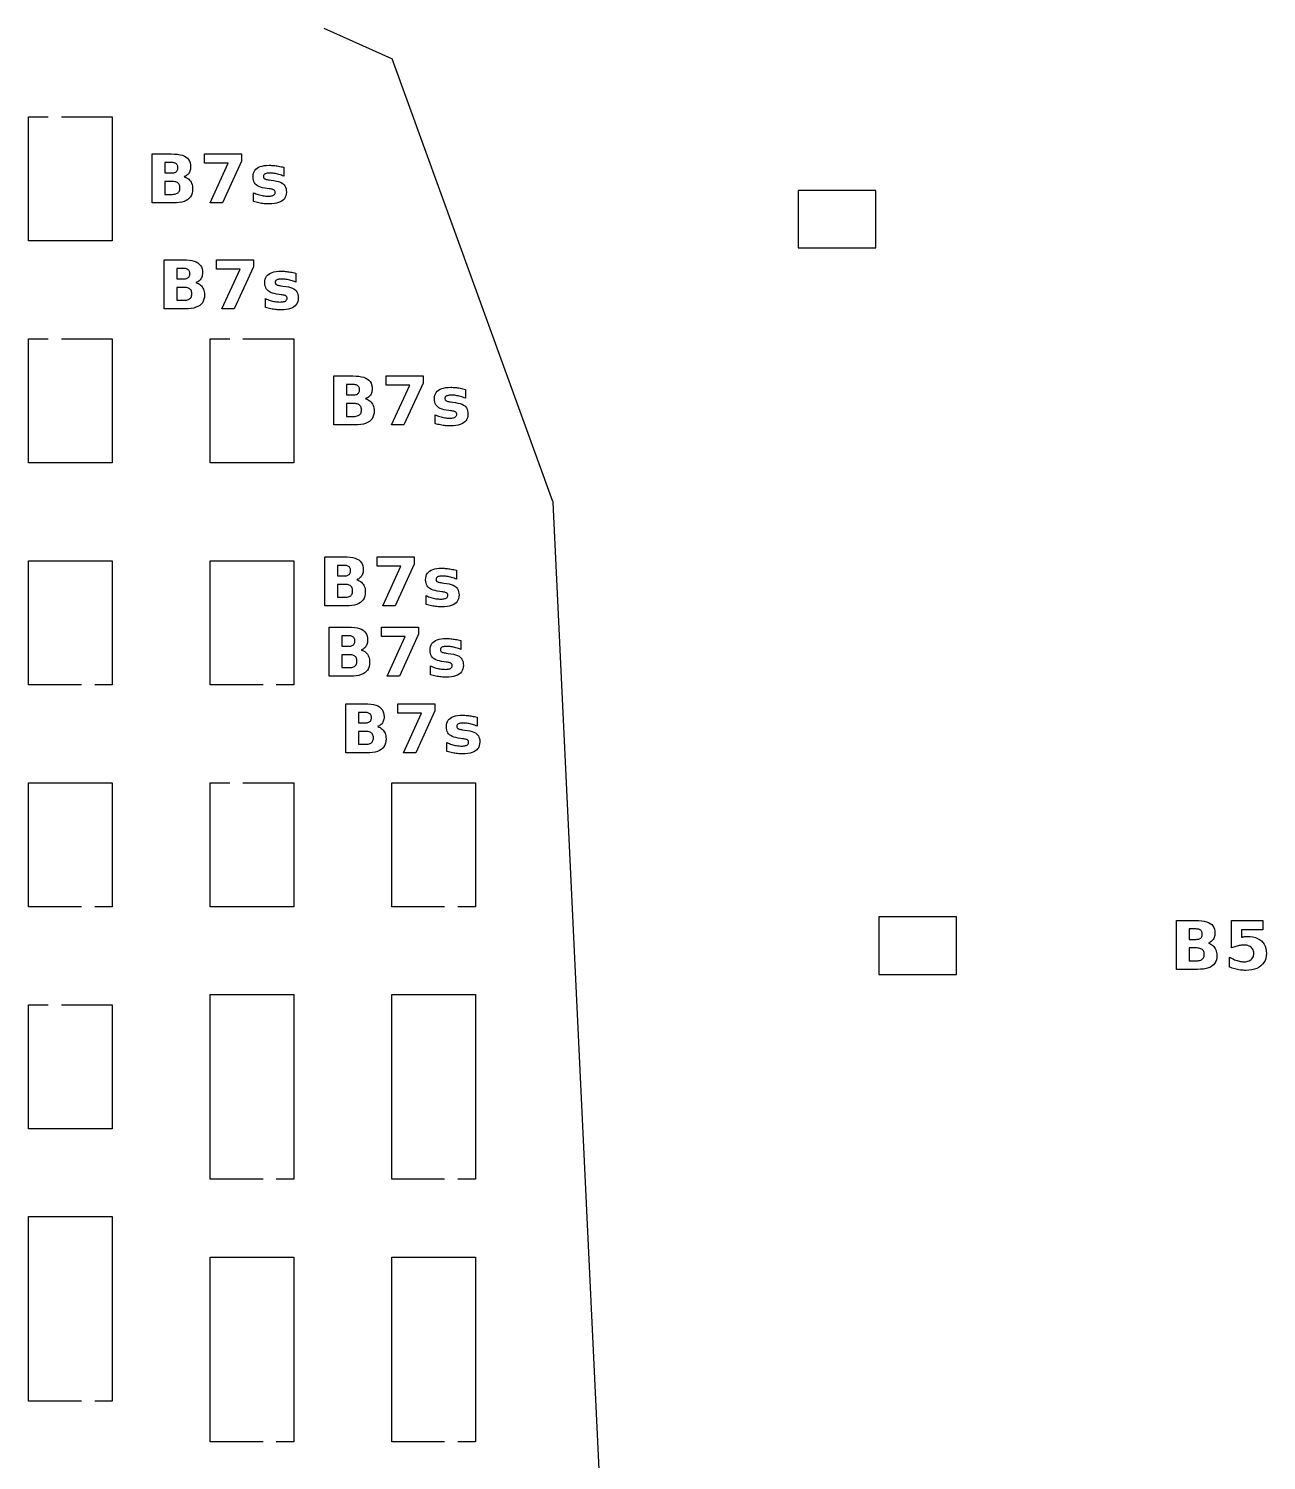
# Model space of a CAD drawing. Header units: millimetres. Extents: x 9 to 297, y 5 to 291.
# Drawn here: x 8.9 to 70.3, y 138.5 to 209.4 of the extents above; entities that cross this region are included whole.
import ezdxf

# ---------------------------------------------------------------- set-up
doc = ezdxf.new("R2010")
doc.units = ezdxf.units.MM
doc.layers.add('CUT', color=1, linetype='CONTINUOUS')
doc.layers.add('ENGRAVE', color=5, linetype='CONTINUOUS')

msp = doc.modelspace()

# ---------------------------------------------------------------- linework, layer by layer
at = {"layer": 'CUT', "color": 1}
for points in [[(38.9121, 102.2686), (34.9267, 185.962), (34.9245, 185.9848), (34.9177, 186.0068), (26.9413, 207.9419), (26.9403, 207.9443), (26.938, 207.9455), (23.5797, 209.4381)], [(10.55, 205.075), (13.075, 205.075), (13.075, 198.925), (8.925, 198.925), (8.925, 205.075), (9.9, 205.075)], [(10.55, 194.075), (13.075, 194.075), (13.075, 187.925), (8.925, 187.925), (8.925, 194.075), (9.9, 194.075)], [(19.55, 194.075), (22.075, 194.075), (22.075, 187.925), (17.925, 187.925), (17.925, 194.075), (18.9, 194.075)], [(11.55, 176.925), (8.925, 176.925), (8.925, 183.075), (13.075, 183.075), (13.075, 176.925), (12.2, 176.925)], [(20.55, 176.925), (17.925, 176.925), (17.925, 183.075), (22.075, 183.075), (22.075, 176.925), (21.2, 176.925)], [(11.55, 165.925), (8.925, 165.925), (8.925, 172.075), (13.075, 172.075), (13.075, 165.925), (12.2, 165.925)], [(19.55, 172.075), (22.075, 172.075), (22.075, 165.925), (17.925, 165.925), (17.925, 172.075), (18.9, 172.075)], [(29.55, 165.925), (26.925, 165.925), (26.925, 172.075), (31.075, 172.075), (31.075, 165.925), (30.2, 165.925)], [(10.55, 161.075), (13.075, 161.075), (13.075, 154.925), (8.925, 154.925), (8.925, 161.075), (9.9, 161.075)], [(20.55, 152.425), (17.925, 152.425), (17.925, 161.575), (22.075, 161.575), (22.075, 152.425), (21.2, 152.425)], [(29.55, 152.425), (26.925, 152.425), (26.925, 161.575), (31.075, 161.575), (31.075, 152.425), (30.2, 152.425)], [(11.55, 141.425), (8.925, 141.425), (8.925, 150.575), (13.075, 150.575), (13.075, 141.425), (12.2, 141.425)], [(20.55, 139.425), (17.925, 139.425), (17.925, 148.575), (22.075, 148.575), (22.075, 139.425), (21.2, 139.425)], [(29.55, 139.425), (26.925, 139.425), (26.925, 148.575), (31.075, 148.575), (31.075, 139.425), (30.2, 139.425)]]:
    msp.add_lwpolyline(points, dxfattribs=at)
for points in [[(50.925, 198.575), (50.925, 201.425), (47.075, 201.425), (47.075, 198.575), (50.925, 198.575)], [(54.925, 162.575), (54.925, 165.425), (51.075, 165.425), (51.075, 162.575), (54.925, 162.575)]]:
    msp.add_lwpolyline(points, close=True, dxfattribs=at)
at = {"layer": 'ENGRAVE', "color": 5}
for points in [[(16.8617, 201.9782), (16.9062, 201.9339), (16.9456, 201.884), (16.9795, 201.8294), (17.0071, 201.7708), (17.0286, 201.7082), (17.044, 201.6417), (17.0532, 201.5711), (17.0563, 201.4966), (17.0497, 201.3844), (17.0299, 201.2821), (16.9969, 201.1898), (16.9507, 201.1074), (16.8913, 201.035), (16.8187, 200.9725), (16.7326, 200.9198), (16.6328, 200.8767), (16.5192, 200.8431), (16.3919, 200.8192), (16.2508, 200.8048), (16.096, 200.8), (15.056, 200.8), (15.056, 203.23), (15.9967, 203.23), (16.1577, 203.2258), (16.3032, 203.213), (16.4331, 203.1918), (16.5476, 203.162), (16.6465, 203.1238), (16.73, 203.077), (16.7994, 203.0209), (16.8561, 202.9546), (16.9003, 202.878), (16.9318, 202.7913), (16.9507, 202.6943), (16.957, 202.5871), (16.9547, 202.5294), (16.9478, 202.4747), (16.9363, 202.4229), (16.9201, 202.3741), (16.8994, 202.3282), (16.874, 202.2852), (16.8443, 202.2455), (16.8104, 202.2093), (16.7723, 202.1767), (16.7301, 202.1477), (16.6837, 202.1223), (16.6331, 202.1005), (16.6979, 202.0782), (16.7576, 202.0504), (16.8122, 202.017), (16.8617, 201.9782)], [(19.4781, 202.8768), (18.5308, 200.8), (17.9204, 200.8), (18.8173, 202.7694), (17.647, 202.7694), (17.647, 203.23), (19.4781, 203.23), (19.4781, 202.8768)], [(16.1595, 202.3055), (16.195, 202.3182), (16.2264, 202.3345), (16.2539, 202.3544), (16.2773, 202.3778), (16.2964, 202.4046), (16.3113, 202.4349), (16.3219, 202.4687), (16.3283, 202.5058), (16.3304, 202.5464), (16.3283, 202.5865), (16.3219, 202.6234), (16.3113, 202.6569), (16.2964, 202.6871), (16.2773, 202.714), (16.2539, 202.7377), (16.2264, 202.7578), (16.195, 202.7743), (16.1595, 202.7871), (16.1201, 202.7963), (16.0767, 202.8017), (16.0293, 202.8036), (15.6826, 202.8036), (15.6826, 202.2893), (16.0293, 202.2893), (16.0767, 202.2911), (16.1201, 202.2965), (16.1595, 202.3055)], [(21.5808, 202.1232), (21.5188, 202.1482), (21.4575, 202.171), (21.3969, 202.1916), (21.337, 202.21), (21.2779, 202.2263), (21.2195, 202.2404), (21.162, 202.2524), (21.1055, 202.2621), (21.0502, 202.2697), (20.9959, 202.2752), (20.9428, 202.2784), (20.8907, 202.2795), (20.8377, 202.2783), (20.7895, 202.2749), (20.746, 202.2691), (20.7073, 202.261), (20.6733, 202.2507), (20.6441, 202.238), (20.6195, 202.2229), (20.5993, 202.2053), (20.5837, 202.1853), (20.5725, 202.1628), (20.5658, 202.1377), (20.5635, 202.1102), (20.5652, 202.0878), (20.5703, 202.0672), (20.5788, 202.0484), (20.5907, 202.0314), (20.6059, 202.0162), (20.6246, 202.0028), (20.6476, 201.9909), (20.676, 201.98), (20.7098, 201.9702), (20.749, 201.9616), (20.7936, 201.954), (20.8435, 201.9475), (20.946, 201.9328), (21.0871, 201.9118), (21.2119, 201.8867), (21.3204, 201.8575), (21.4126, 201.8243), (21.4886, 201.787), (21.5482, 201.7456), (21.5955, 201.6981), (21.6341, 201.6424), (21.6642, 201.5784), (21.6857, 201.5062), (21.6986, 201.4258), (21.7029, 201.3371), (21.6969, 201.244), (21.679, 201.159), (21.6492, 201.082), (21.6074, 201.013), (21.5537, 200.9521), (21.488, 200.8993), (21.4105, 200.8545), (21.3213, 200.8179), (21.2203, 200.7894), (21.1075, 200.7691), (20.983, 200.7569), (20.8467, 200.7528), (20.7862, 200.7536), (20.7249, 200.756), (20.663, 200.7599), (20.6004, 200.7655), (20.5372, 200.7726), (20.4732, 200.7813), (20.4086, 200.7916), (20.3435, 200.8034), (20.2777, 200.8169), (20.2113, 200.8319), (20.1444, 200.8485), (20.0769, 200.8667), (20.0769, 201.3094), (20.1352, 201.2824), (20.194, 201.2577), (20.2533, 201.2354), (20.3131, 201.2154), (20.3734, 201.1978), (20.4341, 201.1825), (20.4953, 201.1696), (20.5569, 201.159), (20.6187, 201.1507), (20.6808, 201.1449), (20.7433, 201.1413), (20.8061, 201.1402), (20.8607, 201.1415), (20.9106, 201.1454), (20.9558, 201.152), (20.9963, 201.1611), (21.0321, 201.1729), (21.0632, 201.1874), (21.0896, 201.2044), (21.1111, 201.2239), (21.1279, 201.246), (21.1399, 201.2706), (21.1471, 201.2977), (21.1495, 201.3273), (21.1478, 201.3523), (21.1429, 201.375), (21.1346, 201.3955), (21.1231, 201.4138), (21.1082, 201.4299), (21.0901, 201.4437), (21.067, 201.456), (21.0374, 201.4673), (21.0012, 201.4777), (20.9584, 201.4871), (20.9091, 201.4956), (20.8533, 201.5031), (20.7507, 201.5161), (20.6275, 201.5347), (20.5172, 201.5579), (20.4199, 201.5857), (20.3355, 201.6181), (20.264, 201.6552), (20.2055, 201.6968), (20.1577, 201.7446), (20.1187, 201.7999), (20.0883, 201.8628), (20.0666, 201.9334), (20.0536, 202.0115), (20.0492, 202.0972), (20.0547, 202.1896), (20.0713, 202.2737), (20.0989, 202.3495), (20.1375, 202.4169), (20.1871, 202.4761), (20.2478, 202.5269), (20.3199, 202.5697), (20.4037, 202.6047), (20.4993, 202.6319), (20.6066, 202.6513), (20.7257, 202.663), (20.8565, 202.6669), (20.9107, 202.6662), (20.9657, 202.6641), (21.0217, 202.6608), (21.0786, 202.656), (21.1364, 202.6499), (21.1951, 202.6424), (21.255, 202.6335), (21.3168, 202.6231), (21.3802, 202.6111), (21.4453, 202.5976), (21.5122, 202.5825), (21.5808, 202.566), (21.5808, 202.1232)], [(16.2606, 201.2619), (16.3001, 201.2818), (16.3345, 201.3062), (16.3636, 201.335), (16.3874, 201.3684), (16.4059, 201.4063), (16.4191, 201.4487), (16.427, 201.4956), (16.4297, 201.5471), (16.4271, 201.5975), (16.4192, 201.6436), (16.4061, 201.6852), (16.3877, 201.7225), (16.3641, 201.7554), (16.3353, 201.7839), (16.3012, 201.808), (16.2617, 201.8277), (16.2169, 201.8431), (16.1667, 201.8541), (16.1113, 201.8606), (16.0505, 201.8628), (15.6826, 201.8628), (15.6826, 201.2264), (16.0505, 201.2264), (16.1108, 201.2286), (16.1659, 201.2353), (16.2159, 201.2464), (16.2606, 201.2619)], [(17.4507, 196.7312), (17.4952, 196.6868), (17.5346, 196.6369), (17.5685, 196.5823), (17.5961, 196.5237), (17.6176, 196.4612), (17.633, 196.3946), (17.6422, 196.3241), (17.6453, 196.2496), (17.6387, 196.1373), (17.6189, 196.0351), (17.5859, 195.9428), (17.5397, 195.8604), (17.4803, 195.788), (17.4077, 195.7255), (17.3216, 195.6728), (17.2218, 195.6296), (17.1082, 195.5961), (16.9809, 195.5721), (16.8398, 195.5577), (16.685, 195.5529), (15.645, 195.5529), (15.645, 197.983), (16.5857, 197.983), (16.7467, 197.9787), (16.8922, 197.966), (17.0221, 197.9447), (17.1366, 197.915), (17.2355, 197.8767), (17.319, 197.83), (17.3884, 197.7739), (17.4451, 197.7075), (17.4893, 197.631), (17.5208, 197.5442), (17.5397, 197.4473), (17.546, 197.3401), (17.5437, 197.2824), (17.5368, 197.2277), (17.5253, 197.1759), (17.5091, 197.127), (17.4884, 197.0811), (17.463, 197.0381), (17.4333, 196.9984), (17.3994, 196.9623), (17.3613, 196.9297), (17.3191, 196.9007), (17.2727, 196.8753), (17.2221, 196.8534), (17.2869, 196.8311), (17.3466, 196.8033), (17.4012, 196.77), (17.4507, 196.7312)], [(20.0671, 197.6298), (19.1198, 195.5529), (18.5094, 195.5529), (19.4063, 197.5224), (18.236, 197.5224), (18.236, 197.983), (20.0671, 197.983), (20.0671, 197.6298)], [(16.7485, 197.0585), (16.784, 197.0711), (16.8154, 197.0874), (16.8429, 197.1073), (16.8663, 197.1307), (16.8854, 197.1576), (16.9003, 197.1879), (16.9109, 197.2216), (16.9173, 197.2588), (16.9194, 197.2994), (16.9173, 197.3395), (16.9109, 197.3763), (16.9003, 197.4098), (16.8854, 197.4401), (16.8663, 197.467), (16.8429, 197.4906), (16.8154, 197.5108), (16.784, 197.5272), (16.7485, 197.5401), (16.7091, 197.5492), (16.6657, 197.5547), (16.6183, 197.5565), (16.2716, 197.5565), (16.2716, 197.0422), (16.6183, 197.0422), (16.6657, 197.044), (16.7091, 197.0494), (16.7485, 197.0585)], [(22.1698, 196.8762), (22.1078, 196.9011), (22.0465, 196.9239), (21.9859, 196.9446), (21.926, 196.963), (21.8669, 196.9793), (21.8085, 196.9934), (21.751, 197.0053), (21.6945, 197.0151), (21.6392, 197.0227), (21.5849, 197.0281), (21.5318, 197.0314), (21.4797, 197.0324), (21.4267, 197.0313), (21.3785, 197.0278), (21.335, 197.0221), (21.2963, 197.014), (21.2623, 197.0036), (21.2331, 196.9909), (21.2085, 196.9759), (21.1884, 196.9583), (21.1727, 196.9382), (21.1615, 196.9157), (21.1548, 196.8907), (21.1525, 196.8632), (21.1542, 196.8407), (21.1593, 196.8201), (21.1678, 196.8013), (21.1797, 196.7843), (21.1949, 196.7691), (21.2136, 196.7557), (21.2366, 196.7438), (21.265, 196.733), (21.2988, 196.7232), (21.338, 196.7145), (21.3826, 196.7069), (21.4325, 196.7004), (21.535, 196.6858), (21.6761, 196.6647), (21.8009, 196.6396), (21.9094, 196.6105), (22.0016, 196.5773), (22.0776, 196.54), (22.1372, 196.4986), (22.1845, 196.4511), (22.2231, 196.3953), (22.2532, 196.3314), (22.2747, 196.2591), (22.2876, 196.1787), (22.2919, 196.0901), (22.2859, 195.997), (22.268, 195.9119), (22.2382, 195.8349), (22.1964, 195.766), (22.1427, 195.7051), (22.077, 195.6522), (21.9995, 195.6075), (21.9103, 195.5709), (21.8093, 195.5424), (21.6965, 195.522), (21.572, 195.5098), (21.4357, 195.5057), (21.3752, 195.5065), (21.3139, 195.5089), (21.252, 195.5129), (21.1894, 195.5184), (21.1262, 195.5255), (21.0622, 195.5342), (20.9976, 195.5445), (20.9325, 195.5564), (20.8667, 195.5698), (20.8003, 195.5849), (20.7334, 195.6015), (20.6659, 195.6197), (20.6659, 196.0624), (20.7242, 196.0354), (20.783, 196.0107), (20.8423, 195.9883), (20.9021, 195.9683), (20.9624, 195.9507), (21.0231, 195.9354), (21.0843, 195.9225), (21.1459, 195.9119), (21.2077, 195.9037), (21.2698, 195.8978), (21.3323, 195.8943), (21.3951, 195.8931), (21.4497, 195.8944), (21.4996, 195.8984), (21.5448, 195.9049), (21.5853, 195.9141), (21.6211, 195.9259), (21.6522, 195.9403), (21.6786, 195.9573), (21.7001, 195.9768), (21.7169, 195.9989), (21.7289, 196.0235), (21.7361, 196.0506), (21.7385, 196.0803), (21.7368, 196.1052), (21.7319, 196.1279), (21.7236, 196.1484), (21.7121, 196.1667), (21.6972, 196.1828), (21.6791, 196.1967), (21.656, 196.2089), (21.6264, 196.2203), (21.5902, 196.2306), (21.5474, 196.2401), (21.4981, 196.2485), (21.4423, 196.2561), (21.3397, 196.2691), (21.2165, 196.2877), (21.1062, 196.3109), (21.0089, 196.3387), (20.9245, 196.3711), (20.853, 196.4081), (20.7945, 196.4498), (20.7467, 196.4975), (20.7077, 196.5528), (20.6773, 196.6158), (20.6556, 196.6863), (20.6426, 196.7644), (20.6382, 196.8501), (20.6437, 196.9426), (20.6603, 197.0267), (20.6879, 197.1024), (20.7265, 197.1699), (20.7761, 197.229), (20.8368, 197.2798), (20.9089, 197.3226), (20.9927, 197.3576), (21.0883, 197.3848), (21.1956, 197.4043), (21.3147, 197.4159), (21.4455, 197.4198), (21.4997, 197.4191), (21.5547, 197.4171), (21.6107, 197.4137), (21.6676, 197.409), (21.7254, 197.4029), (21.7841, 197.3954), (21.844, 197.3865), (21.9058, 197.376), (21.9692, 197.3641), (22.0343, 197.3505), (22.1012, 197.3355), (22.1698, 197.3189), (22.1698, 196.8762)], [(16.8496, 196.0148), (16.8891, 196.0348), (16.9235, 196.0591), (16.9526, 196.088), (16.9764, 196.1213), (16.9949, 196.1592), (17.0081, 196.2016), (17.016, 196.2486), (17.0187, 196.3), (17.0161, 196.3505), (17.0082, 196.3965), (16.9951, 196.4382), (16.9767, 196.4754), (16.9531, 196.5083), (16.9243, 196.5368), (16.8902, 196.561), (16.8507, 196.5807), (16.8059, 196.596), (16.7557, 196.607), (16.7003, 196.6136), (16.6395, 196.6158), (16.2716, 196.6158), (16.2716, 195.9794), (16.6395, 195.9794), (16.6998, 195.9816), (16.7549, 195.9882), (16.8049, 195.9993), (16.8496, 196.0148)], [(25.8617, 190.9782), (25.9062, 190.9339), (25.9456, 190.884), (25.9795, 190.8294), (26.0071, 190.7708), (26.0286, 190.7082), (26.044, 190.6417), (26.0532, 190.5711), (26.0563, 190.4966), (26.0497, 190.3844), (26.0299, 190.2821), (25.9969, 190.1898), (25.9507, 190.1074), (25.8913, 190.035), (25.8187, 189.9725), (25.7326, 189.9198), (25.6328, 189.8767), (25.5192, 189.8431), (25.3919, 189.8192), (25.2508, 189.8048), (25.096, 189.8), (24.056, 189.8), (24.056, 192.23), (24.9967, 192.23), (25.1577, 192.2258), (25.3032, 192.213), (25.4331, 192.1918), (25.5476, 192.162), (25.6465, 192.1238), (25.73, 192.077), (25.7994, 192.0209), (25.8561, 191.9546), (25.9003, 191.878), (25.9318, 191.7913), (25.9507, 191.6943), (25.957, 191.5871), (25.9547, 191.5294), (25.9478, 191.4747), (25.9363, 191.4229), (25.9201, 191.3741), (25.8994, 191.3282), (25.874, 191.2852), (25.8443, 191.2455), (25.8104, 191.2093), (25.7723, 191.1767), (25.7301, 191.1477), (25.6837, 191.1223), (25.6331, 191.1005), (25.6979, 191.0782), (25.7576, 191.0504), (25.8122, 191.017), (25.8617, 190.9782)], [(25.1595, 191.3055), (25.195, 191.3182), (25.2264, 191.3345), (25.2539, 191.3544), (25.2773, 191.3778), (25.2964, 191.4046), (25.3113, 191.4349), (25.3219, 191.4687), (25.3283, 191.5058), (25.3304, 191.5464), (25.3283, 191.5865), (25.3219, 191.6234), (25.3113, 191.6569), (25.2964, 191.6871), (25.2773, 191.714), (25.2539, 191.7377), (25.2264, 191.7578), (25.195, 191.7743), (25.1595, 191.7871), (25.1201, 191.7963), (25.0767, 191.8017), (25.0293, 191.8036), (24.6826, 191.8036), (24.6826, 191.2893), (25.0293, 191.2893), (25.0767, 191.2911), (25.1201, 191.2965), (25.1595, 191.3055)], [(28.4781, 191.8768), (27.5308, 189.8), (26.9204, 189.8), (27.8173, 191.7694), (26.647, 191.7694), (26.647, 192.23), (28.4781, 192.23), (28.4781, 191.8768)], [(30.5808, 191.1232), (30.5188, 191.1482), (30.4575, 191.171), (30.3969, 191.1916), (30.337, 191.21), (30.2779, 191.2263), (30.2195, 191.2404), (30.162, 191.2524), (30.1055, 191.2621), (30.0502, 191.2697), (29.9959, 191.2752), (29.9428, 191.2784), (29.8907, 191.2795), (29.8377, 191.2783), (29.7895, 191.2749), (29.746, 191.2691), (29.7073, 191.261), (29.6733, 191.2507), (29.6441, 191.238), (29.6195, 191.2229), (29.5993, 191.2053), (29.5837, 191.1853), (29.5725, 191.1628), (29.5658, 191.1377), (29.5635, 191.1102), (29.5652, 191.0878), (29.5703, 191.0672), (29.5788, 191.0484), (29.5907, 191.0314), (29.6059, 191.0162), (29.6246, 191.0028), (29.6476, 190.9909), (29.676, 190.98), (29.7098, 190.9702), (29.749, 190.9616), (29.7936, 190.954), (29.8435, 190.9475), (29.946, 190.9328), (30.0871, 190.9118), (30.2119, 190.8867), (30.3204, 190.8575), (30.4126, 190.8243), (30.4886, 190.787), (30.5482, 190.7456), (30.5955, 190.6981), (30.6341, 190.6424), (30.6642, 190.5784), (30.6857, 190.5062), (30.6986, 190.4258), (30.7029, 190.3371), (30.6969, 190.244), (30.679, 190.159), (30.6492, 190.082), (30.6074, 190.013), (30.5537, 189.9521), (30.488, 189.8993), (30.4105, 189.8545), (30.3213, 189.8179), (30.2203, 189.7894), (30.1075, 189.7691), (29.983, 189.7569), (29.8467, 189.7528), (29.7862, 189.7536), (29.7249, 189.756), (29.663, 189.7599), (29.6004, 189.7655), (29.5372, 189.7726), (29.4732, 189.7813), (29.4086, 189.7916), (29.3435, 189.8034), (29.2777, 189.8169), (29.2113, 189.8319), (29.1444, 189.8485), (29.0769, 189.8667), (29.0769, 190.3094), (29.1352, 190.2824), (29.194, 190.2577), (29.2533, 190.2354), (29.3131, 190.2154), (29.3734, 190.1978), (29.4341, 190.1825), (29.4953, 190.1696), (29.5569, 190.159), (29.6187, 190.1507), (29.6808, 190.1449), (29.7433, 190.1413), (29.8061, 190.1402), (29.8607, 190.1415), (29.9106, 190.1454), (29.9558, 190.152), (29.9963, 190.1611), (30.0321, 190.1729), (30.0632, 190.1874), (30.0896, 190.2044), (30.1111, 190.2239), (30.1279, 190.246), (30.1399, 190.2706), (30.1471, 190.2977), (30.1495, 190.3273), (30.1478, 190.3523), (30.1429, 190.375), (30.1346, 190.3955), (30.1231, 190.4138), (30.1082, 190.4299), (30.0901, 190.4437), (30.067, 190.456), (30.0374, 190.4673), (30.0012, 190.4777), (29.9584, 190.4871), (29.9091, 190.4956), (29.8533, 190.5031), (29.7507, 190.5161), (29.6275, 190.5347), (29.5172, 190.5579), (29.4199, 190.5857), (29.3355, 190.6181), (29.264, 190.6552), (29.2055, 190.6968), (29.1577, 190.7446), (29.1187, 190.7999), (29.0883, 190.8628), (29.0666, 190.9334), (29.0536, 191.0115), (29.0492, 191.0972), (29.0547, 191.1896), (29.0713, 191.2737), (29.0989, 191.3495), (29.1375, 191.4169), (29.1871, 191.4761), (29.2478, 191.5269), (29.3199, 191.5697), (29.4037, 191.6047), (29.4993, 191.6319), (29.6066, 191.6513), (29.7257, 191.663), (29.8565, 191.6669), (29.9107, 191.6662), (29.9657, 191.6641), (30.0217, 191.6608), (30.0786, 191.656), (30.1364, 191.6499), (30.1951, 191.6424), (30.255, 191.6335), (30.3168, 191.6231), (30.3802, 191.6111), (30.4453, 191.5976), (30.5122, 191.5825), (30.5808, 191.566), (30.5808, 191.1232)], [(25.2606, 190.2619), (25.3001, 190.2818), (25.3345, 190.3062), (25.3636, 190.335), (25.3874, 190.3684), (25.4059, 190.4063), (25.4191, 190.4487), (25.427, 190.4956), (25.4297, 190.5471), (25.4271, 190.5975), (25.4192, 190.6436), (25.4061, 190.6852), (25.3877, 190.7225), (25.3641, 190.7554), (25.3353, 190.7839), (25.3012, 190.808), (25.2617, 190.8277), (25.2169, 190.8431), (25.1667, 190.8541), (25.1113, 190.8606), (25.0505, 190.8628), (24.6826, 190.8628), (24.6826, 190.2264), (25.0505, 190.2264), (25.1108, 190.2286), (25.1659, 190.2353), (25.2159, 190.2464), (25.2606, 190.2619)], [(25.4212, 182.0132), (25.4656, 181.9689), (25.5051, 181.919), (25.5389, 181.8644), (25.5666, 181.8058), (25.5881, 181.7432), (25.6034, 181.6767), (25.6127, 181.6061), (25.6157, 181.5316), (25.6091, 181.4194), (25.5893, 181.3172), (25.5563, 181.2248), (25.5101, 181.1425), (25.4507, 181.07), (25.3781, 181.0075), (25.292, 180.9548), (25.1922, 180.9117), (25.0786, 180.8782), (24.9513, 180.8542), (24.8103, 180.8398), (24.6555, 180.835), (23.6154, 180.835), (23.6154, 183.265), (24.5562, 183.265), (24.7172, 183.2608), (24.8626, 183.248), (24.9926, 183.2268), (25.107, 183.197), (25.206, 183.1588), (25.2894, 183.112), (25.3588, 183.0559), (25.4156, 182.9896), (25.4597, 182.9131), (25.4912, 182.8263), (25.5102, 182.7293), (25.5165, 182.6221), (25.5142, 182.5645), (25.5072, 182.5097), (25.4957, 182.4579), (25.4796, 182.4091), (25.4588, 182.3632), (25.4335, 182.3202), (25.4037, 182.2805), (25.3698, 182.2443), (25.3317, 182.2118), (25.2895, 182.1828), (25.2431, 182.1573), (25.1926, 182.1355), (25.2573, 182.1132), (25.317, 182.0854), (25.3716, 182.0521), (25.4212, 182.0132)], [(28.0375, 182.9118), (27.0902, 180.835), (26.4799, 180.835), (27.3767, 182.8044), (26.2064, 182.8044), (26.2064, 183.265), (28.0375, 183.265), (28.0375, 182.9118)], [(24.7189, 182.3406), (24.7544, 182.3532), (24.7859, 182.3695), (24.8133, 182.3894), (24.8367, 182.4128), (24.8558, 182.4397), (24.8707, 182.4699), (24.8813, 182.5037), (24.8877, 182.5408), (24.8898, 182.5814), (24.8877, 182.6216), (24.8813, 182.6584), (24.8707, 182.6919), (24.8558, 182.7221), (24.8367, 182.7491), (24.8133, 182.7727), (24.7859, 182.7928), (24.7544, 182.8093), (24.7189, 182.8221), (24.6795, 182.8313), (24.6361, 182.8368), (24.5887, 182.8386), (24.242, 182.8386), (24.242, 182.3243), (24.5887, 182.3243), (24.6361, 182.3261), (24.6795, 182.3315), (24.7189, 182.3406)], [(30.1402, 182.1583), (30.0782, 182.1832), (30.0169, 182.206), (29.9563, 182.2266), (29.8964, 182.2451), (29.8373, 182.2613), (29.7789, 182.2754), (29.7214, 182.2874), (29.665, 182.2972), (29.6096, 182.3047), (29.5554, 182.3102), (29.5022, 182.3134), (29.4501, 182.3145), (29.3972, 182.3134), (29.3489, 182.3099), (29.3055, 182.3041), (29.2667, 182.2961), (29.2328, 182.2857), (29.2035, 182.273), (29.1789, 182.2579), (29.1588, 182.2404), (29.1431, 182.2203), (29.1319, 182.1978), (29.1252, 182.1728), (29.123, 182.1452), (29.1247, 182.1228), (29.1298, 182.1022), (29.1382, 182.0834), (29.1501, 182.0664), (29.1654, 182.0512), (29.184, 182.0378), (29.207, 182.0259), (29.2355, 182.015), (29.2693, 182.0053), (29.3084, 181.9966), (29.353, 181.989), (29.4029, 181.9825), (29.5055, 181.9678), (29.6465, 181.9468), (29.7713, 181.9217), (29.8798, 181.8926), (29.972, 181.8593), (30.048, 181.822), (30.1077, 181.7807), (30.1549, 181.7331), (30.1936, 181.6774), (30.2236, 181.6134), (30.2451, 181.5412), (30.258, 181.4608), (30.2623, 181.3721), (30.2563, 181.279), (30.2384, 181.194), (30.2086, 181.117), (30.1668, 181.0481), (30.1131, 180.9872), (30.0475, 180.9343), (29.97, 180.8895), (29.8807, 180.8529), (29.7797, 180.8244), (29.667, 180.8041), (29.5424, 180.7919), (29.4062, 180.7878), (29.3456, 180.7886), (29.2844, 180.791), (29.2225, 180.7949), (29.1599, 180.8005), (29.0966, 180.8076), (29.0326, 180.8163), (28.9681, 180.8266), (28.9029, 180.8385), (28.8371, 180.8519), (28.7708, 180.8669), (28.7038, 180.8836), (28.6363, 180.9018), (28.6363, 181.3445), (28.6946, 181.3174), (28.7534, 181.2927), (28.8127, 181.2704), (28.8725, 181.2504), (28.9328, 181.2328), (28.9936, 181.2175), (29.0548, 181.2046), (29.1163, 181.194), (29.1781, 181.1858), (29.2403, 181.1799), (29.3027, 181.1764), (29.3655, 181.1752), (29.4201, 181.1765), (29.47, 181.1804), (29.5152, 181.187), (29.5557, 181.1962), (29.5915, 181.208), (29.6226, 181.2224), (29.649, 181.2394), (29.6706, 181.2589), (29.6873, 181.281), (29.6993, 181.3056), (29.7065, 181.3327), (29.7089, 181.3624), (29.7073, 181.3873), (29.7023, 181.41), (29.6941, 181.4305), (29.6825, 181.4488), (29.6677, 181.4649), (29.6495, 181.4787), (29.6264, 181.491), (29.5968, 181.5023), (29.5606, 181.5127), (29.5178, 181.5221), (29.4685, 181.5306), (29.4127, 181.5381), (29.3101, 181.5512), (29.1869, 181.5697), (29.0767, 181.5929), (28.9793, 181.6207), (28.8949, 181.6532), (28.8234, 181.6902), (28.7649, 181.7318), (28.7172, 181.7796), (28.6781, 181.8349), (28.6477, 181.8978), (28.626, 181.9684), (28.613, 182.0465), (28.6087, 182.1322), (28.6142, 182.2246), (28.6307, 182.3087), (28.6583, 182.3845), (28.6969, 182.452), (28.7465, 182.5111), (28.8072, 182.5619), (28.8793, 182.6047), (28.9631, 182.6397), (29.0587, 182.6669), (29.166, 182.6863), (29.2851, 182.698), (29.4159, 182.7019), (29.4701, 182.7012), (29.5252, 182.6992), (29.5811, 182.6958), (29.638, 182.691), (29.6958, 182.6849), (29.7545, 182.6775), (29.8145, 182.6686), (29.8762, 182.6581), (29.9396, 182.6461), (30.0048, 182.6326), (30.0716, 182.6176), (30.1402, 182.601), (30.1402, 182.1583)], [(24.82, 181.2969), (24.8596, 181.3168), (24.8939, 181.3412), (24.923, 181.37), (24.9468, 181.4034), (24.9653, 181.4413), (24.9785, 181.4837), (24.9865, 181.5306), (24.9891, 181.5821), (24.9865, 181.6325), (24.9786, 181.6786), (24.9655, 181.7202), (24.9472, 181.7575), (24.9236, 181.7904), (24.8947, 181.8189), (24.8606, 181.843), (24.8211, 181.8628), (24.7763, 181.8781), (24.7262, 181.8891), (24.6707, 181.8957), (24.6099, 181.8978), (24.242, 181.8978), (24.242, 181.2615), (24.6099, 181.2615), (24.6702, 181.2637), (24.7254, 181.2703), (24.7753, 181.2814), (24.82, 181.2969)], [(25.6366, 178.5308), (25.6811, 178.4865), (25.7205, 178.4366), (25.7543, 178.382), (25.782, 178.3234), (25.8035, 178.2608), (25.8189, 178.1943), (25.8281, 178.1238), (25.8312, 178.0492), (25.8246, 177.937), (25.8048, 177.8348), (25.7718, 177.7424), (25.7256, 177.6601), (25.6662, 177.5876), (25.5936, 177.5252), (25.5075, 177.4724), (25.4077, 177.4293), (25.2941, 177.3958), (25.1668, 177.3718), (25.0257, 177.3574), (24.8709, 177.3526), (23.8309, 177.3526), (23.8309, 179.7826), (24.7716, 179.7826), (24.9326, 179.7784), (25.0781, 179.7656), (25.208, 179.7444), (25.3225, 179.7147), (25.4214, 179.6764), (25.5049, 179.6297), (25.5742, 179.5735), (25.631, 179.5072), (25.6752, 179.4307), (25.7067, 179.3439), (25.7256, 179.2469), (25.7319, 179.1397), (25.7296, 179.0821), (25.7227, 179.0273), (25.7112, 178.9756), (25.695, 178.9267), (25.6743, 178.8808), (25.6489, 178.8378), (25.6192, 178.7981), (25.5852, 178.762), (25.5472, 178.7294), (25.505, 178.7004), (25.4586, 178.675), (25.408, 178.6531), (25.4728, 178.6308), (25.5324, 178.603), (25.5871, 178.5697), (25.6366, 178.5308)], [(28.2529, 179.4295), (27.3057, 177.3526), (26.6953, 177.3526), (27.5921, 179.322), (26.4219, 179.322), (26.4219, 179.7826), (28.2529, 179.7826), (28.2529, 179.4295)], [(24.9344, 178.8582), (24.9698, 178.8708), (25.0013, 178.8871), (25.0288, 178.907), (25.0522, 178.9304), (25.0713, 178.9573), (25.0862, 178.9876), (25.0968, 179.0213), (25.1032, 179.0585), (25.1053, 179.0991), (25.1032, 179.1392), (25.0968, 179.176), (25.0862, 179.2095), (25.0713, 179.2398), (25.0522, 179.2667), (25.0288, 179.2903), (25.0013, 179.3104), (24.9698, 179.3269), (24.9344, 179.3397), (24.895, 179.3489), (24.8516, 179.3544), (24.8042, 179.3562), (24.4575, 179.3562), (24.4575, 178.8419), (24.8042, 178.8419), (24.8516, 178.8437), (24.895, 178.8491), (24.9344, 178.8582)], [(30.3557, 178.6759), (30.2936, 178.7008), (30.2323, 178.7236), (30.1718, 178.7442), (30.1119, 178.7627), (30.0528, 178.779), (29.9944, 178.7931), (29.9368, 178.805), (29.8804, 178.8148), (29.8251, 178.8224), (29.7708, 178.8278), (29.7177, 178.831), (29.6656, 178.8321), (29.6126, 178.831), (29.5644, 178.8275), (29.5209, 178.8218), (29.4822, 178.8137), (29.4482, 178.8033), (29.419, 178.7906), (29.3944, 178.7755), (29.3742, 178.758), (29.3586, 178.7379), (29.3474, 178.7154), (29.3407, 178.6904), (29.3384, 178.6629), (29.3401, 178.6404), (29.3452, 178.6198), (29.3537, 178.601), (29.3656, 178.584), (29.3808, 178.5688), (29.3995, 178.5554), (29.4225, 178.5435), (29.4509, 178.5326), (29.4847, 178.5229), (29.5239, 178.5142), (29.5684, 178.5066), (29.6184, 178.5001), (29.7209, 178.4854), (29.862, 178.4644), (29.9868, 178.4393), (30.0953, 178.4102), (30.1875, 178.3769), (30.2634, 178.3396), (30.3231, 178.2983), (30.3704, 178.2508), (30.409, 178.195), (30.4391, 178.131), (30.4606, 178.0588), (30.4735, 177.9784), (30.4777, 177.8897), (30.4718, 177.7967), (30.4539, 177.7116), (30.424, 177.6346), (30.3823, 177.5657), (30.3286, 177.5048), (30.2629, 177.4519), (30.1854, 177.4072), (30.0962, 177.3705), (29.9952, 177.3421), (29.8824, 177.3217), (29.7579, 177.3095), (29.6216, 177.3054), (29.5611, 177.3062), (29.4998, 177.3086), (29.4379, 177.3126), (29.3753, 177.3181), (29.312, 177.3252), (29.2481, 177.3339), (29.1835, 177.3442), (29.1183, 177.3561), (29.0526, 177.3695), (28.9862, 177.3846), (28.9193, 177.4012), (28.8518, 177.4194), (28.8518, 177.8621), (28.9101, 177.835), (28.9689, 177.8104), (29.0282, 177.788), (29.088, 177.768), (29.1482, 177.7504), (29.209, 177.7351), (29.2702, 177.7222), (29.3317, 177.7116), (29.3936, 177.7034), (29.4557, 177.6975), (29.5182, 177.694), (29.5809, 177.6928), (29.6356, 177.6941), (29.6855, 177.698), (29.7307, 177.7046), (29.7712, 177.7138), (29.807, 177.7256), (29.8381, 177.74), (29.8645, 177.757), (29.886, 177.7765), (29.9028, 177.7986), (29.9148, 177.8232), (29.922, 177.8503), (29.9244, 177.88), (29.9227, 177.9049), (29.9178, 177.9276), (29.9095, 177.9481), (29.898, 177.9664), (29.8831, 177.9825), (29.865, 177.9964), (29.8419, 178.0086), (29.8122, 178.02), (29.776, 178.0303), (29.7333, 178.0398), (29.684, 178.0482), (29.6281, 178.0558), (29.5256, 178.0688), (29.4024, 178.0874), (29.2921, 178.1106), (29.1948, 178.1384), (29.1104, 178.1708), (29.0389, 178.2078), (28.9804, 178.2494), (28.9326, 178.2972), (28.8935, 178.3525), (28.8632, 178.4155), (28.8415, 178.486), (28.8284, 178.5641), (28.8241, 178.6498), (28.8296, 178.7422), (28.8462, 178.8263), (28.8737, 178.9021), (28.9124, 178.9696), (28.962, 179.0287), (29.0227, 179.0795), (29.0947, 179.1223), (29.1786, 179.1573), (29.2741, 179.1845), (29.3815, 179.2039), (29.5006, 179.2156), (29.6314, 179.2195), (29.6856, 179.2188), (29.7406, 179.2168), (29.7966, 179.2134), (29.8535, 179.2086), (29.9113, 179.2025), (29.9699, 179.1951), (30.0299, 179.1862), (30.0916, 179.1757), (30.1551, 179.1638), (30.2202, 179.1502), (30.2871, 179.1352), (30.3557, 179.1186), (30.3557, 178.6759)], [(25.0355, 177.8145), (25.075, 177.8345), (25.1094, 177.8588), (25.1384, 177.8877), (25.1623, 177.921), (25.1808, 177.9589), (25.194, 178.0013), (25.2019, 178.0483), (25.2046, 178.0997), (25.2019, 178.1501), (25.1941, 178.1962), (25.181, 178.2378), (25.1626, 178.2751), (25.139, 178.308), (25.1102, 178.3365), (25.076, 178.3606), (25.0366, 178.3804), (24.9918, 178.3957), (24.9416, 178.4067), (24.8861, 178.4133), (24.8253, 178.4155), (24.4575, 178.4155), (24.4575, 177.7791), (24.8253, 177.7791), (24.8857, 177.7813), (24.9408, 177.7879), (24.9907, 177.799), (25.0355, 177.8145)], [(26.4507, 174.7312), (26.4952, 174.6868), (26.5346, 174.6369), (26.5685, 174.5823), (26.5961, 174.5237), (26.6176, 174.4612), (26.633, 174.3946), (26.6422, 174.3241), (26.6453, 174.2496), (26.6387, 174.1373), (26.6189, 174.0351), (26.5859, 173.9428), (26.5397, 173.8604), (26.4803, 173.788), (26.4077, 173.7255), (26.3216, 173.6728), (26.2218, 173.6296), (26.1082, 173.5961), (25.9809, 173.5721), (25.8398, 173.5577), (25.685, 173.5529), (24.645, 173.5529), (24.645, 175.983), (25.5857, 175.983), (25.7467, 175.9787), (25.8922, 175.966), (26.0221, 175.9447), (26.1366, 175.915), (26.2355, 175.8767), (26.319, 175.83), (26.3884, 175.7739), (26.4451, 175.7075), (26.4893, 175.631), (26.5208, 175.5442), (26.5397, 175.4473), (26.546, 175.3401), (26.5437, 175.2824), (26.5368, 175.2277), (26.5253, 175.1759), (26.5091, 175.127), (26.4884, 175.0811), (26.463, 175.0381), (26.4333, 174.9984), (26.3994, 174.9623), (26.3613, 174.9297), (26.3191, 174.9007), (26.2727, 174.8753), (26.2221, 174.8534), (26.2869, 174.8311), (26.3466, 174.8033), (26.4012, 174.77), (26.4507, 174.7312)], [(29.0671, 175.6298), (28.1198, 173.5529), (27.5094, 173.5529), (28.4063, 175.5224), (27.236, 175.5224), (27.236, 175.983), (29.0671, 175.983), (29.0671, 175.6298)], [(25.7485, 175.0585), (25.784, 175.0711), (25.8154, 175.0874), (25.8429, 175.1073), (25.8663, 175.1307), (25.8854, 175.1576), (25.9003, 175.1879), (25.9109, 175.2216), (25.9173, 175.2588), (25.9194, 175.2994), (25.9173, 175.3395), (25.9109, 175.3763), (25.9003, 175.4098), (25.8854, 175.4401), (25.8663, 175.467), (25.8429, 175.4906), (25.8154, 175.5108), (25.784, 175.5272), (25.7485, 175.5401), (25.7091, 175.5492), (25.6657, 175.5547), (25.6183, 175.5565), (25.2716, 175.5565), (25.2716, 175.0422), (25.6183, 175.0422), (25.6657, 175.044), (25.7091, 175.0494), (25.7485, 175.0585)], [(31.1698, 174.8762), (31.1078, 174.9011), (31.0465, 174.9239), (30.9859, 174.9446), (30.926, 174.963), (30.8669, 174.9793), (30.8085, 174.9934), (30.751, 175.0053), (30.6945, 175.0151), (30.6392, 175.0227), (30.5849, 175.0281), (30.5318, 175.0314), (30.4797, 175.0324), (30.4267, 175.0313), (30.3785, 175.0278), (30.335, 175.0221), (30.2963, 175.014), (30.2623, 175.0036), (30.2331, 174.9909), (30.2085, 174.9759), (30.1884, 174.9583), (30.1727, 174.9382), (30.1615, 174.9157), (30.1548, 174.8907), (30.1525, 174.8632), (30.1542, 174.8407), (30.1593, 174.8201), (30.1678, 174.8013), (30.1797, 174.7843), (30.1949, 174.7691), (30.2136, 174.7557), (30.2366, 174.7438), (30.265, 174.733), (30.2988, 174.7232), (30.338, 174.7145), (30.3826, 174.7069), (30.4325, 174.7004), (30.535, 174.6858), (30.6761, 174.6647), (30.8009, 174.6396), (30.9094, 174.6105), (31.0016, 174.5773), (31.0776, 174.54), (31.1372, 174.4986), (31.1845, 174.4511), (31.2231, 174.3953), (31.2532, 174.3314), (31.2747, 174.2591), (31.2876, 174.1787), (31.2919, 174.0901), (31.2859, 173.997), (31.268, 173.9119), (31.2382, 173.8349), (31.1964, 173.766), (31.1427, 173.7051), (31.077, 173.6522), (30.9995, 173.6075), (30.9103, 173.5709), (30.8093, 173.5424), (30.6965, 173.522), (30.572, 173.5098), (30.4357, 173.5057), (30.3752, 173.5065), (30.3139, 173.5089), (30.252, 173.5129), (30.1894, 173.5184), (30.1262, 173.5255), (30.0622, 173.5342), (29.9976, 173.5445), (29.9325, 173.5564), (29.8667, 173.5698), (29.8003, 173.5849), (29.7334, 173.6015), (29.6659, 173.6197), (29.6659, 174.0624), (29.7242, 174.0354), (29.783, 174.0107), (29.8423, 173.9883), (29.9021, 173.9683), (29.9624, 173.9507), (30.0231, 173.9354), (30.0843, 173.9225), (30.1459, 173.9119), (30.2077, 173.9037), (30.2698, 173.8978), (30.3323, 173.8943), (30.3951, 173.8931), (30.4497, 173.8944), (30.4996, 173.8984), (30.5448, 173.9049), (30.5853, 173.9141), (30.6211, 173.9259), (30.6522, 173.9403), (30.6786, 173.9573), (30.7001, 173.9768), (30.7169, 173.9989), (30.7289, 174.0235), (30.7361, 174.0506), (30.7385, 174.0803), (30.7368, 174.1052), (30.7319, 174.1279), (30.7236, 174.1484), (30.7121, 174.1667), (30.6972, 174.1828), (30.6791, 174.1967), (30.656, 174.2089), (30.6264, 174.2203), (30.5902, 174.2306), (30.5474, 174.2401), (30.4981, 174.2485), (30.4423, 174.2561), (30.3397, 174.2691), (30.2165, 174.2877), (30.1062, 174.3109), (30.0089, 174.3387), (29.9245, 174.3711), (29.853, 174.4081), (29.7945, 174.4498), (29.7467, 174.4975), (29.7077, 174.5528), (29.6773, 174.6158), (29.6556, 174.6863), (29.6426, 174.7644), (29.6382, 174.8501), (29.6437, 174.9426), (29.6603, 175.0267), (29.6879, 175.1024), (29.7265, 175.1699), (29.7761, 175.229), (29.8368, 175.2798), (29.9089, 175.3226), (29.9927, 175.3576), (30.0883, 175.3848), (30.1956, 175.4043), (30.3147, 175.4159), (30.4455, 175.4198), (30.4997, 175.4191), (30.5547, 175.4171), (30.6107, 175.4137), (30.6676, 175.409), (30.7254, 175.4029), (30.7841, 175.3954), (30.844, 175.3865), (30.9058, 175.376), (30.9692, 175.3641), (31.0343, 175.3505), (31.1012, 175.3355), (31.1698, 175.3189), (31.1698, 174.8762)], [(25.8496, 174.0148), (25.8891, 174.0348), (25.9235, 174.0591), (25.9526, 174.088), (25.9764, 174.1213), (25.9949, 174.1592), (26.0081, 174.2016), (26.016, 174.2486), (26.0187, 174.3), (26.0161, 174.3505), (26.0082, 174.3965), (25.9951, 174.4382), (25.9767, 174.4754), (25.9531, 174.5083), (25.9243, 174.5368), (25.8902, 174.561), (25.8507, 174.5807), (25.8059, 174.596), (25.7557, 174.607), (25.7003, 174.6136), (25.6395, 174.6158), (25.2716, 174.6158), (25.2716, 173.9794), (25.6395, 173.9794), (25.6998, 173.9816), (25.7549, 173.9882), (25.8049, 173.9993), (25.8496, 174.0148)], [(67.5905, 164.042), (67.64, 164.0032), (67.6845, 163.9589), (67.724, 163.909), (67.7578, 163.8544), (67.7854, 163.7958), (67.807, 163.7332), (67.8223, 163.6667), (67.8316, 163.5961), (67.8346, 163.5216), (67.828, 163.4094), (67.8082, 163.3071), (67.7752, 163.2148), (67.729, 163.1324), (67.6696, 163.06), (67.597, 162.9975), (67.5109, 162.9448), (67.4111, 162.9017), (67.2975, 162.8681), (67.1702, 162.8442), (67.0292, 162.8298), (66.8743, 162.825), (65.8343, 162.825), (65.8343, 165.255), (66.7751, 165.255), (66.936, 165.2508), (67.0815, 165.238), (67.2115, 165.2168), (67.3259, 165.187), (67.4249, 165.1488), (67.5083, 165.102), (67.5777, 165.0459), (67.6344, 164.9796), (67.6786, 164.903), (67.7101, 164.8163), (67.729, 164.7193), (67.7354, 164.6121), (67.733, 164.5544), (67.7261, 164.4997), (67.7146, 164.4479), (67.6985, 164.3991), (67.6777, 164.3532), (67.6523, 164.3102), (67.6226, 164.2705), (67.5887, 164.2343), (67.5506, 164.2017), (67.5084, 164.1727), (67.462, 164.1473), (67.4115, 164.1255), (67.4762, 164.1032), (67.5359, 164.0754), (67.5905, 164.042)], [(66.8984, 164.3215), (66.9378, 164.3305), (66.9733, 164.3432), (67.0047, 164.3595), (67.0322, 164.3794), (67.0556, 164.4028), (67.0747, 164.4296), (67.0896, 164.4599), (67.1002, 164.4937), (67.1066, 164.5308), (67.1087, 164.5714), (67.1066, 164.6115), (67.1002, 164.6484), (67.0896, 164.6819), (67.0747, 164.7121), (67.0556, 164.739), (67.0322, 164.7627), (67.0047, 164.7828), (66.9733, 164.7993), (66.9378, 164.8121), (66.8984, 164.8213), (66.855, 164.8267), (66.8076, 164.8286), (66.4609, 164.8286), (66.4609, 164.3143), (66.8076, 164.3143), (66.855, 164.3161), (66.8984, 164.3215)], [(70.1132, 165.255), (70.1132, 164.7944), (69.0552, 164.7944), (69.0552, 164.4184), (69.0791, 164.4247), (69.103, 164.4305), (69.127, 164.4357), (69.1511, 164.4405), (69.1751, 164.4448), (69.1993, 164.4485), (69.2236, 164.4518), (69.2482, 164.4544), (69.2731, 164.4565), (69.2984, 164.4579), (69.3239, 164.4588), (69.3498, 164.4591), (69.4924, 164.4529), (69.6241, 164.4344), (69.7449, 164.4036), (69.8547, 164.3604), (69.9536, 164.3048), (70.0415, 164.2369), (70.1171, 164.158), (70.179, 164.0694), (70.2271, 163.971), (70.2614, 163.863), (70.2821, 163.7452), (70.2889, 163.6176), (70.2814, 163.4911), (70.259, 163.374), (70.2216, 163.2665), (70.1692, 163.1684), (70.1019, 163.0799), (70.0196, 163.0008), (69.924, 162.9326), (69.8167, 162.8769), (69.6979, 162.8335), (69.5675, 162.8026), (69.4254, 162.784), (69.2717, 162.7778), (69.2029, 162.7789), (69.1343, 162.7822), (69.066, 162.7878), (68.9979, 162.7955), (68.93, 162.8055), (68.8623, 162.8177), (68.7949, 162.8321), (68.7275, 162.8489), (68.6603, 162.8679), (68.5932, 162.8893), (68.5263, 162.913), (68.4595, 162.9389), (68.4595, 163.4321), (68.5251, 163.3957), (68.5896, 163.3625), (68.653, 163.3324), (68.7152, 163.3055), (68.7763, 163.2818), (68.8363, 163.2612), (68.8951, 163.2438), (68.9529, 163.2296), (69.0094, 163.2185), (69.0649, 163.2106), (69.1192, 163.2058), (69.1724, 163.2042), (69.2457, 163.2073), (69.3135, 163.2166), (69.376, 163.2321), (69.4332, 163.2538), (69.4849, 163.2817), (69.5313, 163.3157), (69.5713, 163.3551), (69.6041, 163.3988), (69.6295, 163.4469), (69.6477, 163.4995), (69.6587, 163.5564), (69.6623, 163.6176), (69.6587, 163.6794), (69.6477, 163.7366), (69.6295, 163.7894), (69.6041, 163.8376), (69.5713, 163.8812), (69.5313, 163.9204), (69.4849, 163.9542), (69.4332, 163.9819), (69.376, 164.0034), (69.3135, 164.0188), (69.2457, 164.028), (69.1724, 164.0311), (69.1269, 164.0301), (69.0803, 164.0272), (69.0328, 164.0223), (68.9843, 164.0155), (68.9348, 164.0068), (68.8843, 163.9961), (68.8327, 163.9833), (68.7798, 163.9685), (68.7256, 163.9515), (68.6702, 163.9324), (68.6135, 163.9112), (68.5555, 163.8878), (68.5555, 165.255), (70.1132, 165.255)], [(66.9942, 163.2714), (67.0389, 163.2869), (67.0785, 163.3068), (67.1128, 163.3312), (67.1419, 163.36), (67.1657, 163.3934), (67.1842, 163.4313), (67.1974, 163.4737), (67.2054, 163.5206), (67.208, 163.5721), (67.2054, 163.6225), (67.1975, 163.6686), (67.1844, 163.7102), (67.1661, 163.7475), (67.1425, 163.7804), (67.1136, 163.8089), (67.0795, 163.833), (67.04, 163.8527), (66.9952, 163.8681), (66.9451, 163.8791), (66.8896, 163.8856), (66.8288, 163.8878), (66.4609, 163.8878), (66.4609, 163.2514), (66.8288, 163.2514), (66.8891, 163.2536), (66.9442, 163.2603), (66.9942, 163.2714)]]:
    msp.add_lwpolyline(points, close=True, dxfattribs=at)

doc.saveas('drawing.dxf')
